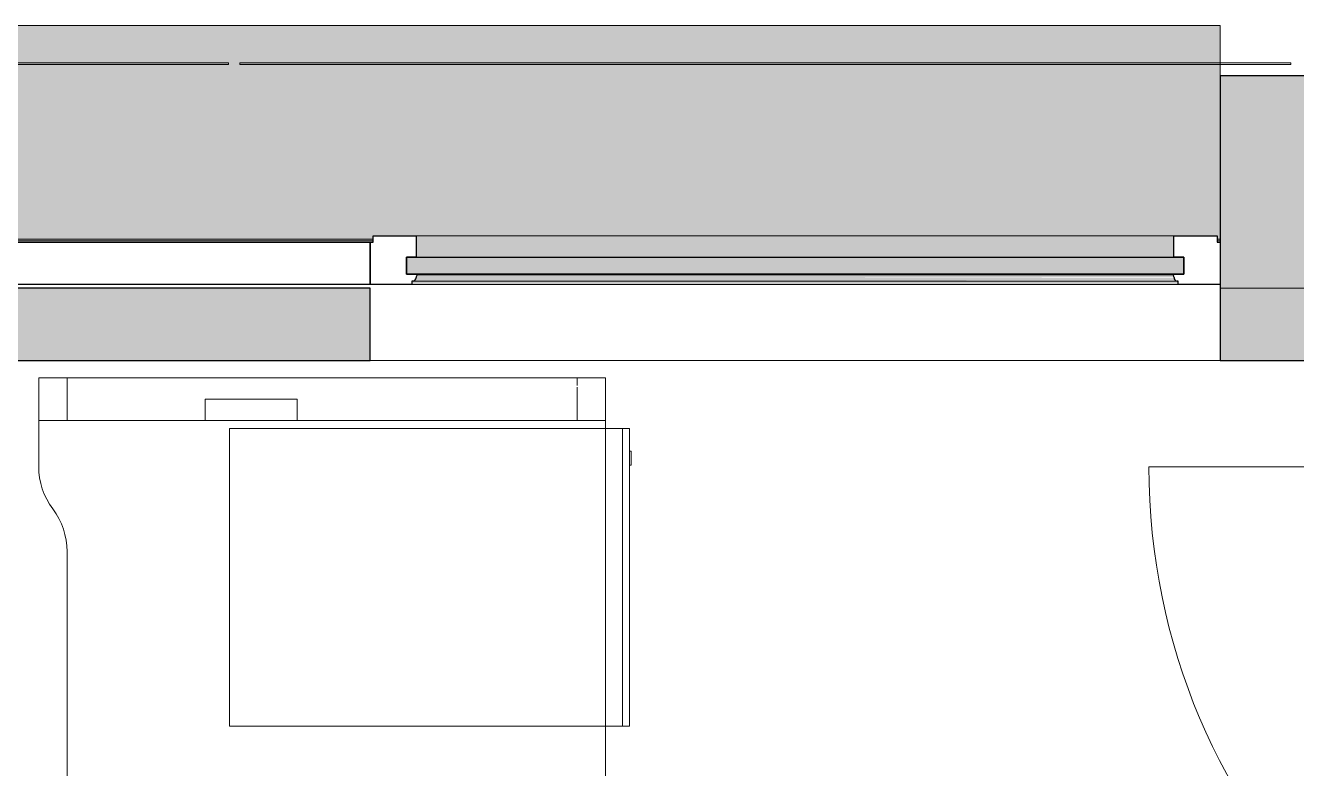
# Model space of a CAD drawing. Header units: millimetres. Extents: x 155927 to 317870, y -36033 to 97293.
# Drawn here: x 165006 to 166801, y 33670 to 34719 of the extents above; entities that cross this region are included whole.
import ezdxf

# ---------------------------------------------------------------- set-up
doc = ezdxf.new("R2010")
doc.units = ezdxf.units.MM
doc.header["$MEASUREMENT"] = 0
for name, color, linetype, lineweight in [('A-DOOR', 4, 'CONTINUOUS', 9), ('A-GLAZ', 7, 'CONTINUOUS', 9), ('A-GLAZ-CWMG', 7, 'CONTINUOUS', 9), ('A-WALL', 7, 'CONTINUOUS', 9), ('A-WALL-PATT', 7, 'CONTINUOUS', 9), ('I-FURN', 8, 'CONTINUOUS', 9), ('I-WALL', 7, 'CONTINUOUS', 9)]:
    doc.layers.add(name, color=color, linetype=linetype, lineweight=lineweight)

msp = doc.modelspace()

# ---------------------------------------------------------------- hatches: boundary and pattern name
at = {"layer": 'A-GLAZ'}
for points in [[(159181, 34417), (160441.2, 34417), (160441.2, 34421.6), (161632.5, 34421.6), (161632.5, 34417), (162969.2, 34417), (162969.2, 34421.6), (164160.5, 34421.6), (164160.5, 34417), (165497.2, 34417), (165497.2, 34421.6), (166688.5, 34421.6), (166688.5, 34417), (166692.8, 34417), (166692.8, 34718.6), (157908.8, 34718.6), (157908.8, 34417), (157913.2, 34417), (157913.2, 34421.6), (159104.5, 34421.6), (159104.5, 34417), (159114.2, 34417)], [(165558, 34391.7), (166627.6, 34391.7), (166627.6, 34421.6), (165558, 34421.6)], [(165544.1, 34367.7), (166641.6, 34367.7), (166641.6, 34391.7), (165544.1, 34391.7)], [(165557.8, 34362.7), (166097.6, 34362.7), (166627.6, 34363.7), (166626.4, 34366.6), (165559.3, 34366.6), (165558, 34363.7)], [(165552, 34352.8), (166633.6, 34352.8), (166633.6, 34357.7), (165552, 34357.2)], [(165553.6, 34357.7), (166629.6, 34359), (166627.4, 34362.7), (165557.8, 34362.7), (165556, 34359), (165554.9, 34358.2)]]:
    msp.add_hatch(color=256, dxfattribs=at).paths.add_polyline_path(points, flags=0)
h = msp.add_hatch(color=256, dxfattribs=at)
h.paths.add_polyline_path([(157908.8, 34414.8), (157913.2, 34414.8), (157913.2, 34417), (157908.8, 34417)], flags=0)
h.paths.add_polyline_path([(159104.5, 34414.8), (160441.2, 34414.8), (160441.2, 34417), (159104.5, 34417)], flags=0)
h.paths.add_polyline_path([(161632.5, 34414.8), (162969.2, 34414.8), (162969.2, 34417), (161632.5, 34417)], flags=0)
h.paths.add_polyline_path([(164160.5, 34414.8), (165497.2, 34414.8), (165496.2, 34417), (164160.5, 34417)], flags=0)
h.paths.add_polyline_path([(166688.5, 34414.8), (166692.8, 34414.8), (166692.8, 34417), (166688.5, 34417)], flags=0)
at = {"layer": 'A-WALL-PATT'}
h = msp.add_hatch(color=256, dxfattribs=at)
h.paths.add_polyline_path([(156460.8, 34347.6), (157908.8, 34347.6), (157908.8, 34647.6), (156460.8, 34647.6)], flags=0)
h.paths.add_polyline_path([(166692.8, 34347.6), (185283.8, 34347.6), (185283.8, 34647.6), (166692.8, 34647.6)], flags=0)
h.paths.add_polyline_path([(187318, 34347.6), (190658.8, 34347.6), (190658.8, 34647.6), (187318, 34647.6)], flags=0)
h.paths.add_polyline_path([(196942.8, 34347.6), (200283.7, 34347.6), (200283.7, 34647.6), (196942.8, 34647.6)], flags=0)
h.paths.add_polyline_path([(202317.8, 34347.6), (220908.8, 34347.6), (220908.8, 34647.6), (202317.8, 34647.6)], flags=0)
h.paths.add_polyline_path([(229692.8, 34347.6), (231140.8, 34347.6), (231140.8, 34647.6), (229692.8, 34647.6)], flags=0)
for points in [[(164894.8, 34245.6), (165390.8, 34245.6), (165390.8, 34347.6), (164266.8, 34347.6), (164266.8, 34245.6), (164293.3, 34245.6)], [(165390.8, 34245.6), (165492.8, 34245.6), (165492.8, 34347.6), (165390.8, 34347.6)], [(168656.4, 34245.6), (168656.4, 34347.6), (166692.8, 34347.6), (166692.8, 34245.6), (167300.5, 34245.6)]]:
    msp.add_hatch(color=256, dxfattribs=at).paths.add_polyline_path(points, flags=0)

# ---------------------------------------------------------------- linework, layer by layer
at = {"layer": 'A-DOOR'}
msp.add_line((167502.4, 34095.6), (166592.4, 34095.6), dxfattribs=at)
msp.add_arc((167502.4, 34095.6), 910, 180, 270, dxfattribs=at)
at = {"layer": 'A-GLAZ'}
for p, q in [((166692.8, 34718.6), (157908.8, 34718.6)), ((166692.8, 34718.6), (166692.8, 34647.6)), ((165558, 34421.6), (166627.6, 34421.6)), ((165496.2, 34417), (164160.5, 34417)), ((165496.2, 34414.8), (164160.5, 34414.8)), ((166692.8, 34417), (166688.5, 34417)), ((166692.8, 34414.8), (166688.5, 34414.8)), ((165559.3, 34366.6), (166626.4, 34366.6)), ((165552, 34357.7), (165553.6, 34357.7)), ((166633.6, 34352.8), (165552, 34352.8)), ((165553.6, 34357.7), (166632.1, 34357.7)), ((166632.1, 34357.7), (166633.6, 34357.7))]:
    msp.add_line(p, q, dxfattribs=at)
at = {"layer": 'A-GLAZ', "lineweight": 30}
for p, q in [((165497.2, 34421.6), (165558, 34421.6)), ((165497.2, 34412.6), (165497.2, 34421.6)), ((165558, 34421.6), (165558, 34391.7)), ((166627.6, 34421.6), (166688.5, 34421.6)), ((166627.6, 34391.7), (166627.6, 34421.6)), ((166688.5, 34421.6), (166688.5, 34412.6)), ((164164.8, 34412.6), (165492.8, 34412.6)), ((165492.8, 34412.6), (165492.8, 34352.8)), ((165492.8, 34412.6), (165497.2, 34412.6)), ((165492.8, 34352.8), (165492.8, 34412.6)), ((166688.5, 34412.6), (166692.8, 34412.6)), ((165544.1, 34391.7), (166641.6, 34391.7)), ((165544.1, 34367.7), (165544.1, 34391.7)), ((165544.1, 34391.7), (165544.1, 34367.7)), ((165558, 34391.7), (165544.1, 34391.7)), ((166641.6, 34391.7), (166627.6, 34391.7)), ((166641.6, 34391.7), (166641.6, 34367.7)), ((166641.6, 34367.7), (166641.6, 34391.7)), ((166641.6, 34367.7), (165544.1, 34367.7)), ((165544.1, 34367.7), (165559.3, 34367.7)), ((165559.3, 34367.7), (165559.3, 34366.6)), ((166626.4, 34367.7), (166641.6, 34367.7)), ((166626.4, 34366.6), (166626.4, 34367.7)), ((165492.8, 34352.8), (164164.8, 34352.8)), ((165552, 34352.8), (165492.8, 34352.8)), ((165553.6, 34357.7), (165552, 34357.7)), ((165552, 34357.7), (165552, 34352.8)), ((166633.6, 34357.7), (166632.1, 34357.7)), ((166633.6, 34352.8), (166633.6, 34357.7)), ((166692.8, 34352.8), (166633.6, 34352.8))]:
    msp.add_line(p, q, dxfattribs=at)
for centre, radius, start, end in [((165565.2, 34362.2), 7.4, 143.4261, 176.5739), ((166620.5, 34362.2), 7.4, 3.4261, 36.5739), ((165552.5, 34363), 5.36, 281.9524, 356.5739), ((166633.2, 34363), 5.36, 183.4261, 258.0476)]:
    msp.add_arc(centre, radius, start, end, dxfattribs=at)
at = {"layer": 'A-GLAZ'}
for points in [[(165559.3, 34366.6), (165559, 34366.2), (165558.7, 34365.8), (165558.5, 34365.4)], [(166627.1, 34365.4), (166626.9, 34365.8), (166626.7, 34366.2), (166626.4, 34366.6)]]:
    msp.add_open_spline(points, degree=3, dxfattribs=at)
for points, knots in [([(165556, 34359), (165556, 34359), (165555.8, 34358.8), (165555.5, 34358.6), (165555.1, 34358.3), (165554.4, 34358), (165553.9, 34357.8), (165553.6, 34357.7)], [0.6, 0.6, 0.6, 0.6, 0.625, 0.7, 0.775, 0.85, 1, 1, 1, 1]), ([(165557.8, 34362.7), (165557.8, 34362.2), (165557.7, 34361.5), (165557.4, 34360.8), (165557.1, 34360.3), (165557, 34360.1), (165557, 34360)], [0, 0, 0, 0, 0.2, 0.3, 0.35, 0.4, 0.4, 0.4, 0.4]), ([(166628.7, 34360), (166628.6, 34360.2), (166628.4, 34360.6), (166628, 34361.5), (166627.9, 34362.2), (166627.8, 34362.7)], [-0.4, -0.4, -0.4, -0.4, -0.3, -0.2, 0, 0, 0, 0]), ([(166632.1, 34357.7), (166631.6, 34357.8), (166631, 34358.1), (166630.2, 34358.5), (166629.8, 34358.8), (166629.6, 34359)], [-1, -1, -1, -1, -0.8, -0.7, -0.6, -0.6, -0.6, -0.6])]:
    msp.add_open_spline(points, degree=3, knots=knots, dxfattribs=at)
at = {"layer": 'A-GLAZ-CWMG'}
for p, q in [((164550.8, 34665.6), (165292.8, 34665.6)), ((165292.8, 34663.6), (164550.8, 34663.6)), ((165292.8, 34665.6), (165292.8, 34663.6)), ((165308.9, 34663.6), (165308.9, 34665.6)), ((165308.9, 34665.6), (166050.8, 34665.6)), ((166050.8, 34663.6), (165308.9, 34663.6)), ((166050.8, 34665.6), (166425.8, 34665.6)), ((166425.8, 34663.6), (166050.8, 34663.6)), ((166425.8, 34665.6), (166792.8, 34665.6)), ((166792.8, 34663.6), (166425.8, 34663.6)), ((166792.8, 34665.6), (166792.8, 34663.6))]:
    msp.add_line(p, q, dxfattribs=at)
at = {"layer": 'A-WALL', "lineweight": 30}
for p, q in [((185283.8, 34647.6), (166692.8, 34647.6)), ((166692.8, 34647.6), (166692.8, 34347.6))]:
    msp.add_line(p, q, dxfattribs=at)
at = {"layer": 'A-WALL'}
msp.add_line((166692.8, 34347.6), (168656.4, 34347.6), dxfattribs=at)
at = {"layer": 'I-FURN'}
for p, q in [((165025, 34221.2), (165825, 34221.2)), ((165065, 34221.2), (165025, 34221.2)), ((165025, 34161.2), (165025, 34221.2)), ((165025, 34161.2), (165025, 34221.2)), ((165825, 34221.2), (165025, 34221.2)), ((165025, 34221.2), (165025, 34096.2)), ((165025, 34096.2), (165025, 34221.2)), ((165025, 34221.2), (165825, 34221.2)), ((165785, 34221.2), (165065, 34221.2)), ((165065, 34161.2), (165065, 34221.2)), ((165065, 34161.2), (165065, 34221.2)), ((165825, 34221.2), (165785, 34221.2)), ((165785, 34210.6), (165785, 34221.2)), ((165785, 34210.6), (165785, 34221.2)), ((165785, 34161.2), (165785, 34208.3)), ((165785, 34161.2), (165785, 34208.3)), ((165825, 34221.2), (165825, 34161.2)), ((165825, 34161.2), (165825, 34221.2)), ((165825, 32621.2), (165825, 34221.2)), ((165825, 34221.2), (165825, 32621.2)), ((165260, 34191.2), (165390, 34191.2)), ((165260, 34161.2), (165260, 34191.2)), ((165390, 34191.2), (165260, 34191.2)), ((165260, 34161.2), (165260, 34191.2)), ((165390, 34191.2), (165390, 34161.2)), ((165390, 34161.2), (165390, 34191.2)), ((165260, 34161.2), (165025, 34161.2)), ((165025, 34161.2), (165065, 34161.2)), ((165065, 34161.2), (165785, 34161.2)), ((165390, 34161.2), (165260, 34161.2)), ((165825, 34161.2), (165390, 34161.2)), ((165785, 34161.2), (165825, 34161.2)), ((165825, 34149.6), (165294.3, 34149.6)), ((165294.3, 34149.6), (165294.3, 33729.6)), ((165849.3, 34149.6), (165825, 34149.6)), ((165849.3, 34149.6), (165849.3, 33729.6)), ((165859.3, 34149.6), (165849.3, 34149.6)), ((165849.3, 33729.6), (165849.3, 34149.6)), ((165859.3, 33729.6), (165859.3, 34149.6)), ((165861.3, 34118), (165859.3, 34118)), ((165861.3, 34098), (165861.3, 34118)), ((165861.3, 34118), (165861.3, 34098)), ((165859.3, 34098), (165861.3, 34098)), ((165065, 33976.2), (165065, 33143.9)), ((165065, 33143.9), (165065, 33976.2)), ((165294.3, 33729.6), (165825, 33729.6)), ((165825, 33729.6), (165849.3, 33729.6)), ((165849.3, 33729.6), (165859.3, 33729.6))]:
    msp.add_line(p, q, dxfattribs=at)
for centre, start, end in [((165125, 34096.2), 180, 216.8699), ((165125, 34096.2), 180, 216.8699), ((164965, 33976.2), 0, 36.8699), ((164965, 33976.2), 0, 36.8699)]:
    msp.add_arc(centre, 100, start, end, dxfattribs=at)
at = {"layer": 'I-WALL', "lineweight": 30}
for p, q in [((165390.8, 34347.6), (164266.8, 34347.6)), ((165492.8, 34347.6), (165390.8, 34347.6)), ((165492.8, 34245.6), (165492.8, 34347.6)), ((166692.8, 34347.6), (166692.8, 34245.6)), ((164266.8, 34245.6), (165390.8, 34245.6)), ((165390.8, 34245.6), (165492.8, 34245.6)), ((166692.8, 34245.6), (168656.4, 34245.6))]:
    msp.add_line(p, q, dxfattribs=at)
at = {"layer": 'I-WALL'}
for p, q in [((168656.4, 34347.6), (166692.8, 34347.6)), ((166692.8, 34245.6), (165492.8, 34245.6))]:
    msp.add_line(p, q, dxfattribs=at)

doc.saveas('drawing.dxf')
